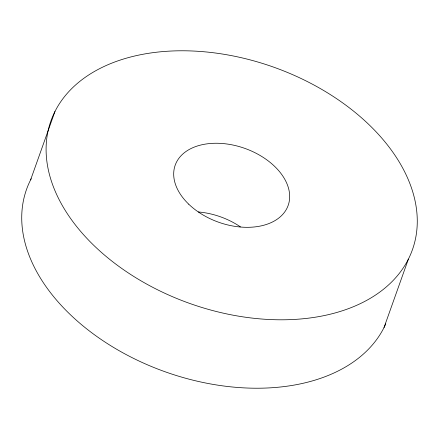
<?xml version="1.0" encoding="UTF-8"?>
<svg xmlns="http://www.w3.org/2000/svg" width="439" height="439" viewBox="0 0 439 439"><rect width="100%" height="100%" fill="white"/><g stroke="black" fill="none" stroke-linecap="round" stroke-linejoin="round"><path stroke-width="0.66" d="M30.609 179.88L54.974 111.462M384.026 327.538L408.391 259.12A191.881 125.378 19.6 0 0 192.458 51.001A191.881 125.378 19.6 0 0 94.198 245.752A191.881 125.378 19.6 0 0 408.391 259.12M385.777 323.845A191.881 125.378 19.6 0 1 152.547 366.96A191.881 125.378 19.6 0 1 31.207 178.717M198.291 211.949A59.962 39.181 19.6 0 1 240.44 226.87M188.721 204.184A59.962 39.181 19.6 0 0 286.903 208.36A59.962 39.181 19.6 0 0 219.423 143.323A59.962 39.181 19.6 0 0 188.721 204.184"/></g></svg>
